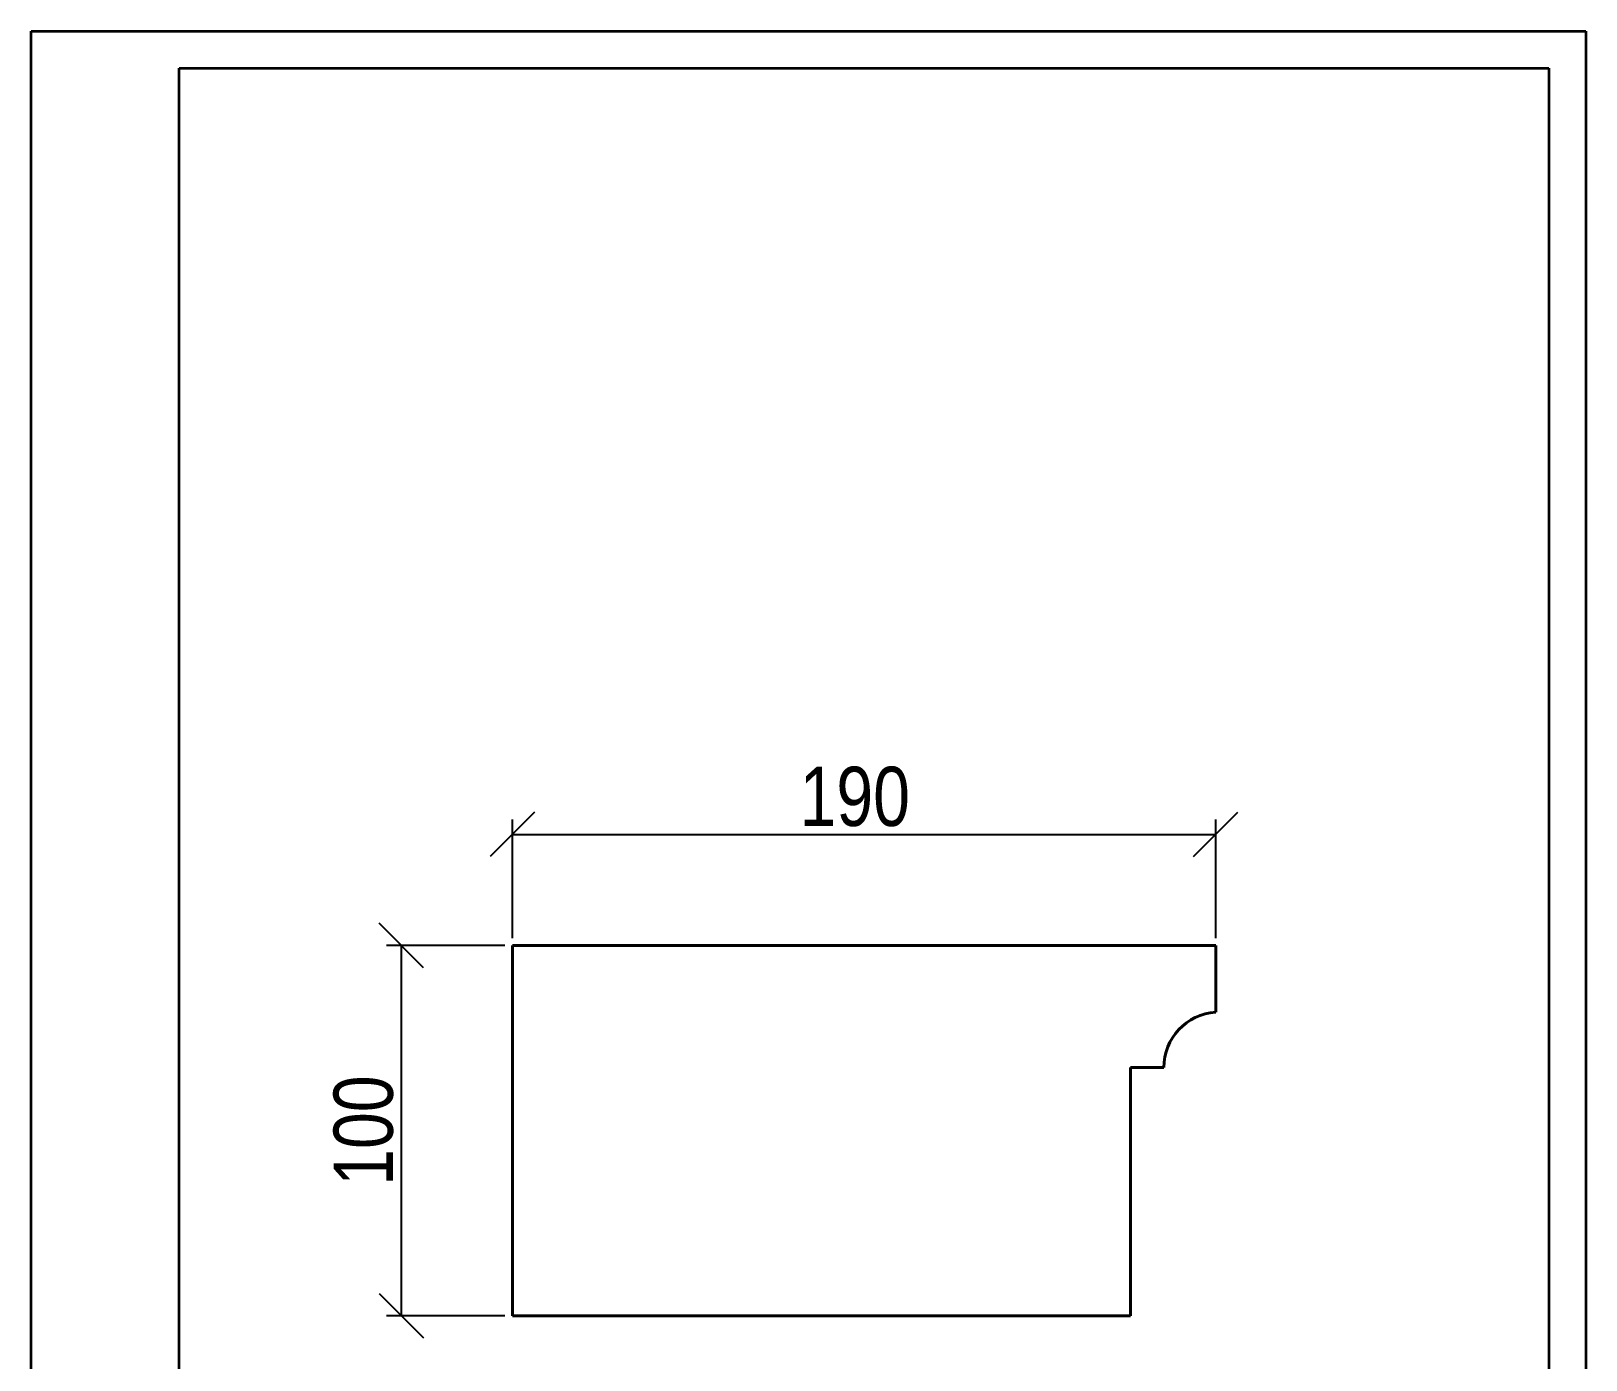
# Model space of a CAD drawing. Header units: millimetres. Extents: x 0 to 420, y 0 to 594.
# Drawn here: x 0 to 420, y 235.1 to 594 of the extents above; entities that cross this region are included whole.
import ezdxf

# ---------------------------------------------------------------- set-up
doc = ezdxf.new("R2010")
doc.units = ezdxf.units.MM
doc.layers.get('0').update_dxf_attribs({"lineweight": 35})
doc.layers.add('архио', color=252, linetype='Continuous', lineweight=40)
doc.layers.add('Размеры', color=5, linetype='Continuous', lineweight=9)
doc.styles.add('Размер', font='ARIAL.TTF', dxfattribs={"width": 0.8})
doc.dimstyles.new('M 1-1_h16_(M 1-4)', dxfattribs={"dimtxt": 16, "dimasz": 12, "dimexe": 4, "dimexo": 2, "dimgap": 2, "dimtad": 1, "dimdec": 0, "dimtxsty": 'Размер', "dimblk": 'OBLIQUE', "dimcen": 2.5, "dimadec": 0, "dimazin": 0, "dimtfac": 1, "dimtdec": 0, "dimtmove": 0, "dimatfit": 3, "dimfxl": 0, "dimarcsym": 0})

# ---------------------------------------------------------------- blocks, each defined once
blk = doc.blocks.new('A$C49AA496E')
for p, q in [((-5.684341886080801e-14, -2.788019628496841e-07), (-5.684341886080801e-14, 296.999999721198)), ((-5.684341886080801e-14, 296.999999721198), (210, 296.999999721198)), ((210, 296.999999721198), (210, -2.788019628496841e-07)), ((20, 4.999999721198037), (20, 291.999999721198)), ((20, 291.999999721198), (205, 291.9999997211971)), ((205, 291.999999721198), (205, 4.999999721198037))]:
    blk.add_line(p, q)
blk = doc.blocks.new('_Oblique')
at = {"color": 0, "linetype": 'ByBlock', "lineweight": -2}
blk.add_line((-0.5, -0.5), (0.5, 0.5), dxfattribs=at)
blk = doc.blocks.new('*D14')
at = {"layer": 'Defpoints', "color": 0}
for p in [(320.0000000000028, 376.9999999999964), (129.9999999999991, 346.9999999999964), (320.0000000000028, 346.9999999999966)]:
    blk.add_point(p, dxfattribs=at)
at = {"layer": 'Размеры', "color": 0, "lineweight": -2}
for p, q in [((129.9999999999991, 348.9999999999964), (129.9999999999991, 380.9999999999964)), ((320.0000000000028, 348.9999999999966), (320.0000000000028, 380.9999999999964)), ((129.9999999999991, 376.9999999999964), (320.0000000000028, 376.9999999999964))]:
    blk.add_line(p, q, dxfattribs=at)
at = {"layer": 'Размеры', "color": 0, "lineweight": -2, "xscale": 12, "yscale": 12, "zscale": 12, "rotation": 180}
blk.add_blockref('_Oblique', (129.9999999999991, 376.9999999999964), dxfattribs=at)
at = {"layer": 'Размеры', "color": 0, "lineweight": -2, "xscale": 12, "yscale": 12, "zscale": 12}
blk.add_blockref('_Oblique', (320.0000000000028, 376.9999999999964), dxfattribs=at)
at = {"layer": 'Размеры', "color": 0, "insert": (222.5000000000028, 387.1691678035435), "char_height": 16, "attachment_point": 5, "style": 'Размер'}
blk.add_mtext('190', dxfattribs=at)
blk = doc.blocks.new('*D15')
at = {"layer": 'Defpoints', "color": 0}
for p in [(129.9999999999991, 346.9999999999964), (99.99999999999915, 246.9999999999966), (129.9999999999991, 246.9999999999966)]:
    blk.add_point(p, dxfattribs=at)
at = {"layer": 'Размеры', "color": 0, "lineweight": -2}
for p, q in [((127.9999999999991, 346.9999999999965), (95.99999999999916, 346.9999999999965)), ((99.99999999999916, 346.9999999999965), (99.99999999999915, 246.9999999999966)), ((127.9999999999991, 246.9999999999966), (95.99999999999915, 246.9999999999966))]:
    blk.add_line(p, q, dxfattribs=at)
at = {"layer": 'Размеры', "color": 0, "lineweight": -2, "xscale": 12, "yscale": 12, "zscale": 12}
for p, rotation in [((99.99999999999916, 346.9999999999965), 90), ((99.99999999999915, 246.9999999999966), 270)]:
    blk.add_blockref('_Oblique', p, dxfattribs=dict(at, rotation=rotation))
at = {"layer": 'Размеры', "color": 0, "insert": (89.83083219645204, 296.9999999999978), "char_height": 16, "attachment_point": 5, "rotation": 90, "style": 'Размер'}
blk.add_mtext('100', dxfattribs=at)

msp = doc.modelspace()

# ---------------------------------------------------------------- linework, layer by layer
at = {"layer": 'архио'}
for p, q in [((320.0000000000028, 346.9999999999966), (129.9999999999991, 346.9999999999964)), ((129.9999999999991, 346.9999999999964), (130.0000000000028, 246.9999999999966)), ((320.0000000000028, 328.9999999999971), (320.0000000000028, 346.9999999999966)), ((297.0000000000028, 246.9999999999966), (297.0000000000028, 313.9999999999971)), ((297.0000000000028, 313.9999999999971), (306.0000000000028, 313.9999999999971)), ((297.0000000000028, 246.9999999999966), (130.0000000000028, 246.9999999999966))]:
    msp.add_line(p, q, dxfattribs=at)
msp.add_arc((320.9999628859032, 314.0333679731573), 15, 93.82241164773838, 180.1274563739865, dxfattribs=at)

# ---------------------------------------------------------------- block references
at = {"xscale": 2, "yscale": 2, "zscale": 2}
msp.add_blockref('A$C49AA496E', (1.13686837721616e-13, 5.576039256993681e-07), dxfattribs=at)

# ---------------------------------------------------------------- dimensions: what is measured, and where the dimension line sits
at = {"layer": 'Размеры'}
dim = msp.add_linear_dim(base=(320.0000000000028, 376.9999999999964), p1=(129.9999999999991, 346.9999999999964), p2=(320.0000000000028, 346.9999999999966), dimstyle='M 1-1_h16_(M 1-4)', dxfattribs=at)
dim.commit()
dim.dimension.update_dxf_attribs({"geometry": '*D14', "text_midpoint": (222.5000000000028, 376.9999999999964), "dimtype": 160})
dim = msp.add_linear_dim(base=(99.99999999999915, 246.9999999999966), p1=(129.9999999999991, 346.9999999999964), p2=(129.9999999999991, 246.9999999999966), angle=90, dimstyle='M 1-1_h16_(M 1-4)', dxfattribs=at)
dim.commit()
dim.dimension.update_dxf_attribs({"geometry": '*D15', "text_midpoint": (99.9999999999991, 296.9999999999978), "dimtype": 160})

doc.saveas('drawing.dxf')
